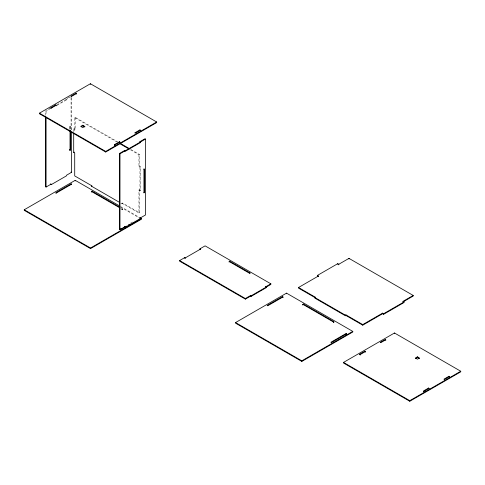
<?xml version="1.0" encoding="UTF-8"?>
<svg xmlns="http://www.w3.org/2000/svg" width="485" height="485" viewBox="0 0 485 485"><rect width="100%" height="100%" fill="white"/><g stroke="black" fill="none" stroke-linecap="round" stroke-linejoin="round"><path stroke-width="0.36" stroke-dasharray="2.42 1.82" d="M48.106 109.343L50.016 108.24M69.767 96.836L65.948 99.043L66.457 99.334L70.283 97.127M45.56 115.327L45.56 110.816L46.069 111.107L49.888 108.901M57.024 104.778L65.948 99.631L66.457 99.922L66.457 99.334M56.897 105.445L66.457 99.922M75.223 117.346L75.223 129.119L74.714 129.416L74.714 117.643L75.223 117.346L117.825 141.941M69.513 129.356L69.513 126.409L70.022 126.118L70.537 126.409L70.537 130.089M70.537 126.409L69.513 126.409M73.696 131.768L73.696 128.828L74.205 128.531L75.223 129.119M130.423 149.804L138.94 154.721L139.45 154.43L139.45 166.203L140.468 166.791L140.468 190.332L139.959 190.629L138.94 190.041L138.94 212.994L120.68 202.451M138.94 154.721L138.94 166.494L139.45 166.203M138.94 166.494L139.959 167.083L140.468 166.791M138.94 190.041L139.45 189.744L140.468 190.332M122.632 202.991L122.123 203.87L122.632 202.991L139.45 212.703L139.45 189.744M122.632 208.877L122.123 209.756L122.632 208.877L120.68 207.75M138.94 212.994L139.45 212.703M130.404 223.221L134.224 221.014M130.932 149.507L139.45 154.43M74.714 117.643L116.661 141.856M73.696 128.828L74.714 129.416M120.82 203.118L122.123 203.87M120.492 206.464L139.522 217.45M120.492 207.053L139.522 218.038M120.68 208.338L122.632 209.465M120.82 209.005L122.123 209.756M139.959 167.083L139.959 190.629M74.205 128.531L74.205 132.211M71.556 97.897L71.556 130.222M71.046 97.6L71.046 130.683M70.022 126.118L70.022 129.798M46.069 111.107L46.069 114.866"/><path stroke-width="0.73" d="M39.443 113.169L90.416 83.741L156.679 121.996L156.679 122.584L105.706 152.017L39.443 113.757L39.443 113.169L105.706 151.429L156.679 121.996M50.652 108.458L56.26 105.221L55.751 104.93L50.652 107.87L51.161 108.167M76.654 94.041L76.139 93.156L71.046 96.097L71.556 96.982M71.046 96.685L76.654 93.453M84.808 126.409L82.765 125.233L80.728 126.409L82.765 127.591L84.808 126.409L84.808 126.997M81.237 126.706L82.765 125.821L84.299 126.706M70.537 149.956L69.513 149.956L70.537 149.956L70.537 130.829M73.696 133.242L73.696 152.369L74.205 152.078M119.977 142.008L114.375 145.245L114.375 144.657L119.468 141.717L119.977 142.596M139.862 129.944L134.763 132.884L135.273 133.181L140.371 130.235L140.371 130.829L139.862 129.944L140.371 130.235M45.56 116.83L45.56 186.743L46.069 187.04L51.161 184.094L51.161 184.682L50.652 183.803M71.556 132.478L71.556 172.32L66.457 175.267L66.457 175.855L51.161 184.682M126.452 226.089L120.08 229.769L119.468 229.417L119.468 153.484L124.566 150.544L125.075 151.429L140.371 142.596L140.371 142.008L145.464 139.068L145.464 214.994L140.371 217.941L140.371 218.529L125.075 227.356L124.566 226.471M140.371 142.596L139.862 141.717L144.954 138.771L145.464 139.068M119.468 153.484L119.977 153.781L139.862 142.305M139.862 217.644L141.493 218.583L141.493 219.178L90.519 248.605L24.25 210.344L24.25 209.756L75.223 180.329L119.837 206.089M55.854 193.279L71.659 184.154L71.143 183.857L55.854 192.69L56.363 192.981M73.696 152.369L74.714 152.957L74.714 175.916L91.538 185.628L91.538 186.216L92.047 185.919M91.538 192.102L92.047 191.217L119.377 206.998M143.936 169.38L144.445 169.083L144.445 192.63L143.936 192.921L143.936 168.792M119.571 229.478L120.844 228.738M128.367 224.985L129.641 224.252M24.25 209.756L90.519 248.017L141.493 218.583M266.271 287.647L265.762 286.762L266.271 287.647L250.981 296.474L250.472 296.183L245.374 299.124L179.614 261.16L179.614 260.572L184.712 257.626L185.221 257.923L200.517 249.096L200.517 249.684M200.008 249.387L200.008 248.799L205.1 245.859L270.86 283.822L270.86 284.41L250.981 295.886L250.472 295.589L245.374 298.536L179.614 260.572M249.957 272.934L229.569 261.16L229.059 261.451L249.448 273.225L249.957 272.934L249.957 273.522M229.059 262.039L229.569 261.16M265.762 286.762L270.86 283.822M235.552 322.567L286.526 293.14L352.795 331.4L352.795 331.989L301.822 361.416L235.552 323.162L235.552 322.567L301.822 360.828L352.795 331.4M317.378 275.444L318.396 276.032L318.396 276.62L317.378 276.032L317.378 275.444L337.766 263.67L338.785 264.258L348.982 258.378L413.208 295.456L413.208 296.044L403.017 301.931L403.017 301.343L413.208 295.456M282.452 296.674L267.156 305.501L267.665 305.792L282.961 296.965L282.961 297.554L282.452 296.674L282.961 296.965M314.692 297.438L298.517 288.102L298.517 287.508L318.396 276.032M303.349 304.028L302.84 304.913L303.349 304.028L333.935 321.688L333.425 322.567M403.017 301.343L404.035 301.931L404.035 302.519L383.647 314.292L382.623 313.704L362.744 325.18L345.926 315.468L345.417 315.765L314.832 298.105L314.832 297.517L315.341 297.22L315.341 297.808M314.832 297.517L345.417 315.177L345.926 314.88L362.744 324.592L382.623 313.116L383.647 313.704L404.035 301.931M346.169 333.462L330.873 342.289L331.382 342.58L346.678 333.753L346.169 333.462L346.678 334.341M343.507 362.416L394.481 332.983L460.75 371.243L460.75 371.831L409.776 401.259L343.507 363.004L343.507 362.416L409.776 400.671L460.75 371.243M365.429 351.528L359.821 354.765L359.821 354.171L364.92 351.231L365.429 352.116M385.308 339.458L380.21 342.404L380.719 342.695L385.817 339.755L385.308 339.458L385.817 340.343M417.421 356.821L415.384 358.003L417.421 359.179L419.458 358.003L417.421 356.821L417.421 357.409L415.384 358.591M429.146 388.903L428.637 388.018L423.538 390.958L424.048 391.844M449.025 376.245L443.927 379.191L444.436 379.482L449.534 376.542L449.534 377.13L449.025 376.245L449.534 376.542M423.538 391.547L429.146 388.315M139.862 141.717L140.371 142.008M56.26 105.809L55.751 104.93M120.444 143.457L129.622 148.756M119.28 143.372L129.113 149.047M114.375 144.657L114.884 145.542M143.936 192.333L144.445 192.63M298.517 287.508L315.341 297.22M417.421 357.409L419.458 358.591M302.84 304.325L333.935 322.276M71.046 172.029L71.556 172.32M200.008 248.799L200.517 249.096M91.538 186.216L119.516 202.366M139.862 218.232L140.371 218.529M91.538 191.508L119.516 207.665M359.821 354.171L360.331 355.056M428.637 388.018L428.637 388.606M409.776 400.671L409.776 401.259M394.481 332.983L394.481 333.571M383.647 313.704L383.647 314.292M382.623 313.116L382.623 313.704M364.92 351.231L364.92 351.819M362.744 324.592L362.744 325.18M348.982 258.378L348.982 258.966M345.926 314.88L345.926 315.468M345.417 315.177L345.417 315.765M338.785 264.258L338.785 264.852M337.766 263.67L337.766 264.258M301.822 360.828L301.822 361.416M286.526 293.14L286.526 293.728M250.981 295.886L250.981 296.474M250.472 295.589L250.472 296.183M245.374 298.536L245.374 299.124M185.221 257.923L185.221 258.511M184.712 257.626L184.712 258.214M125.075 227.356L125.075 226.768L119.977 229.708L119.977 153.781M124.566 150.544L124.566 151.132M119.468 141.717L119.468 142.305M105.706 151.429L105.706 152.017M92.047 191.217L92.047 191.805M90.519 248.017L90.519 248.605M90.416 83.741L90.416 84.329M82.765 125.233L82.765 125.821M76.139 93.156L76.139 93.744M75.223 180.329L75.223 180.917M71.143 183.857L71.143 184.445M70.022 130.386L70.022 150.253M46.069 117.121L46.069 187.04"/></g></svg>
